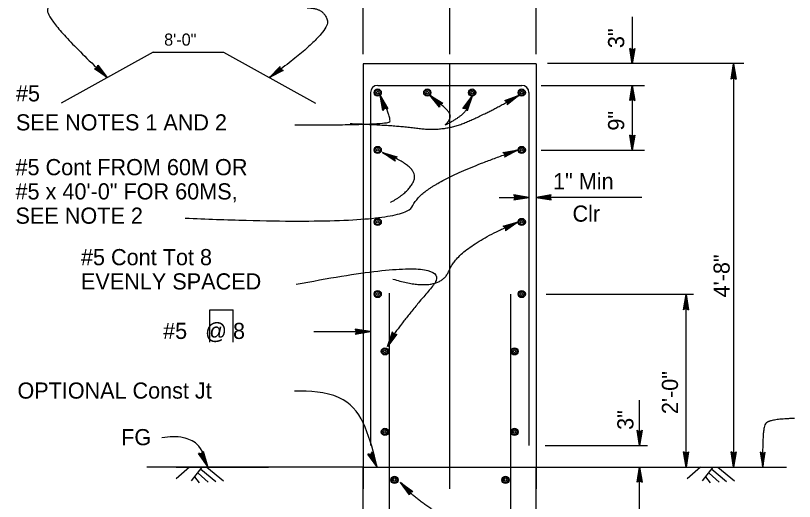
# Model space of a CAD drawing. Extents: x -893 to 867, y -474 to 712.
# Drawn here: x -155.7 to 182.3, y 305.8 to 516.7 of the extents above; entities that cross this region are included whole.
import ezdxf

# ---------------------------------------------------------------- set-up
doc = ezdxf.new("R2010")
doc.units = 0
for name, color, linetype in [('str_Concrete-A', 7, 'Continuous'), ('str_Grades-Finish-Grade-A', 7, 'Continuous'), ('str_Misc-Steel-A', 7, 'Continuous'), ('str_Reinforcement-A', 7, 'Continuous'), ('str_Reinforcement-E', 7, 'Continuous'), ('str_Text-A', 7, 'Continuous')]:
    doc.layers.add(name, color=color, linetype=linetype)

msp = doc.modelspace()

# ---------------------------------------------------------------- linework, layer by layer
at = {"layer": 'str_Concrete-A'}
for p, q in [((70.18, 495.74), (-4.82, 495.74)), ((-4.82, 495.74), (-4.82, 320.74)), ((70.18, 495.74), (70.18, 320.74)), ((-4.82, 320.74), (70.18, 320.74)), ((-4.82, 245.74), (-4.82, 320.74)), ((-4.82, 320.74), (-4.82, 311.36)), ((70.18, 245.74), (70.18, 320.85)), ((70.18, 320.74), (70.18, 311.36))]:
    msp.add_line(p, q, dxfattribs=at)
at = {"layer": 'str_Grades-Finish-Grade-A'}
for p, q in [((-4.82, 320.74), (-98.73, 320.74)), ((-80.28, 320.75), (-85.98, 315.68)), ((-85.98, 320.74), (-45.98, 320.74)), ((-74.87, 320.71), (-79.57, 314.73)), ((-76.51, 318.16), (-72.11, 314.16)), ((-75.33, 319.81), (-68.89, 314.51)), ((-72.68, 320.69), (-65.47, 314.76)), ((70.18, 320.74), (178.8, 320.74)), ((141.46, 320.75), (135.76, 315.68)), ((135.76, 320.74), (175.76, 320.74)), ((146.87, 320.71), (142.17, 314.73)), ((145.23, 318.16), (149.63, 314.16)), ((146.41, 319.81), (152.85, 314.51)), ((149.06, 320.69), (156.27, 314.76)), ((-78.07, 316.45), (-76.01, 313.92)), ((143.67, 316.45), (145.73, 313.92))]:
    msp.add_line(p, q, dxfattribs=at)
at = {"layer": 'str_Misc-Steel-A'}
msp.add_line((32.68, 311.36), (32.68, 495.74), dxfattribs=at)
at = {"layer": 'str_Reinforcement-A'}
for centre, radius in [((1.43, 483.24), 1.57), ((1.43, 483.24), 1.17), ((1.43, 483.24), 0.582), ((22.96, 483.24), 1.57), ((22.96, 483.24), 1.17), ((22.96, 483.24), 0.582), ((42.39, 483.24), 1.57), ((42.39, 483.24), 1.17), ((42.39, 483.24), 0.582), ((63.93, 483.24), 1.57), ((63.93, 483.24), 1.17), ((63.93, 483.24), 0.582), ((1.43, 458.35), 1.57), ((63.93, 458.35), 1.57), ((1.43, 458.35), 1.17), ((1.43, 458.35), 0.582), ((63.93, 458.35), 1.17), ((63.93, 458.35), 0.582), ((1.43, 427.1), 1.57), ((1.43, 427.1), 1.17), ((1.43, 427.1), 0.582), ((63.93, 427.1), 1.57), ((63.93, 427.1), 1.17), ((63.93, 427.1), 0.582), ((1.43, 395.85), 1.57), ((1.43, 395.85), 1.17), ((1.43, 395.85), 0.582), ((63.93, 395.85), 1.57), ((63.93, 395.85), 1.17), ((63.93, 395.85), 0.582), ((4.56, 370.97), 1.57), ((4.56, 370.97), 1.17), ((60.8, 370.97), 1.57), ((60.8, 370.97), 1.17), ((4.56, 370.97), 0.582), ((60.8, 370.97), 0.582), ((4.56, 335.99), 1.57), ((4.56, 335.99), 1.17), ((4.56, 335.99), 0.582), ((60.8, 335.99), 1.57), ((60.8, 335.99), 1.17), ((60.8, 335.99), 0.582), ((8.73, 315.17), 1.57), ((8.73, 315.17), 1.17), ((8.73, 315.17), 0.582), ((56.9, 315.17), 1.57), ((56.9, 315.17), 1.17), ((56.9, 315.17), 0.582)]:
    msp.add_circle(centre, radius, dxfattribs=at)
at = {"layer": 'str_Reinforcement-E'}
for p, q in [((1.43, 486.36), (63.93, 486.36)), ((-1.7, 483.24), (-1.7, 330.11)), ((67.05, 483.24), (67.05, 330.11)), ((6.35, 396.25), (6.35, 260.03)), ((59.01, 395.83), (59.01, 260.03))]:
    msp.add_line(p, q, dxfattribs=at)
for centre, start, end in [((1.43, 483.24), 90, 180), ((63.93, 483.24), 0, 90)]:
    msp.add_arc(centre, 3.13, start, end, dxfattribs=at)
at = {"layer": 'str_Text-A'}
for p, q in [((-4.82, 499.9), (-4.82, 532.5)), ((32.68, 499.9), (32.68, 532.5)), ((70.18, 499.9), (70.18, 532.5)), ((111.91, 516.07), (111.91, 495.74)), ((-96.02, 500.86), (-135.95, 478.65)), ((-96.02, 500.86), (-65.56, 500.86)), ((-65.56, 500.86), (-25.63, 478.65)), ((111.36, 501.99), (110.81, 502.33)), ((111.91, 495.74), (110.81, 502.33)), ((111.91, 495.74), (111.08, 502.16)), ((111.36, 501.99), (111.91, 495.74)), ((111.91, 501.65), (111.36, 501.99)), ((111.63, 501.82), (111.91, 495.74)), ((113.01, 502.33), (111.91, 495.74)), ((112.73, 502.16), (111.91, 495.74)), ((111.91, 495.74), (112.46, 501.99)), ((112.46, 501.99), (111.91, 501.65)), ((111.91, 495.74), (112.18, 501.82)), ((111.91, 501.65), (111.91, 495.74)), ((112.46, 501.99), (113.01, 502.33)), ((-120.88, 493.7), (-121.5, 493.54)), ((-115.99, 489.76), (-121.5, 493.54)), ((-115.99, 489.76), (-121.19, 493.62)), ((-120.25, 493.86), (-120.88, 493.7)), ((-120.88, 493.7), (-115.99, 489.76)), ((-120.56, 493.78), (-115.99, 489.76)), ((-120.11, 494.5), (-120.25, 493.86)), ((-120.25, 493.86), (-115.99, 489.76)), ((-115.99, 489.76), (-120.18, 494.18)), ((-120.11, 494.5), (-119.97, 495.13)), ((-115.99, 489.76), (-120.11, 494.5)), ((-120.04, 494.81), (-115.99, 489.76)), ((-119.97, 495.13), (-115.99, 489.76)), ((-45.6, 489.76), (-40.97, 494.59)), ((-45.6, 489.76), (-40.94, 494.26)), ((-40.91, 493.94), (-45.6, 489.76)), ((-40.88, 493.62), (-45.6, 489.76)), ((-40.91, 493.94), (-40.97, 494.59)), ((-40.85, 493.3), (-40.91, 493.94)), ((160.34, 495.85), (75.18, 495.85)), ((154.79, 489.14), (155.89, 495.74)), ((155.07, 489.31), (155.89, 495.74)), ((155.89, 495.74), (155.34, 489.48)), ((155.89, 495.74), (155.62, 489.65)), ((155.89, 489.82), (155.89, 495.74)), ((155.89, 495.74), (156.99, 489.14)), ((156.44, 489.48), (155.89, 495.74)), ((156.17, 489.65), (155.89, 495.74)), ((155.89, 495.74), (156.72, 489.31)), ((155.89, 495.74), (155.89, 320.74)), ((-40.85, 493.3), (-45.6, 489.76)), ((-45.6, 489.76), (-40.55, 493.18)), ((-45.6, 489.76), (-40.25, 493.06)), ((-39.95, 492.94), (-45.6, 489.76)), ((-39.65, 492.82), (-45.6, 489.76)), ((-40.25, 493.06), (-40.85, 493.3)), ((-40.25, 493.06), (-39.65, 492.82)), ((155.34, 489.48), (154.79, 489.14)), ((155.34, 489.48), (155.89, 489.82)), ((155.89, 489.82), (156.44, 489.48)), ((156.44, 489.48), (156.99, 489.14)), ((72.31, 486.36), (117.17, 486.36)), ((110.81, 479.77), (111.91, 486.36)), ((111.08, 479.94), (111.91, 486.36)), ((111.91, 486.36), (111.36, 480.11)), ((111.91, 486.36), (111.63, 480.28)), ((111.91, 486.36), (111.91, 458.24)), ((111.91, 480.44), (111.91, 486.36)), ((111.91, 486.36), (113.01, 479.77)), ((112.46, 480.11), (111.91, 486.36)), ((112.18, 480.28), (111.91, 486.36)), ((111.91, 486.36), (112.73, 479.94)), ((4.51, 476.55), (2.54, 482.13)), ((3.7, 475.54), (2.54, 482.13)), ((2.54, 482.13), (5.78, 476.28)), ((5.15, 476.41), (2.54, 482.13)), ((2.54, 482.13), (4.11, 476.04)), ((3.91, 475.79), (2.54, 482.13)), ((2.54, 482.13), (4.31, 476.3)), ((4.83, 476.48), (2.54, 482.13)), ((2.54, 482.13), (5.46, 476.34)), ((28.51, 478.21), (24.07, 482.13)), ((28.29, 476.93), (24.07, 482.13)), ((24.07, 482.13), (29.74, 478.59)), ((29.13, 478.4), (24.07, 482.13)), ((24.07, 482.13), (28.4, 477.57)), ((28.34, 477.25), (24.07, 482.13)), ((24.07, 482.13), (28.45, 477.89)), ((28.82, 478.3), (24.07, 482.13)), ((24.07, 482.13), (29.43, 478.49)), ((38.32, 476.36), (42.39, 481.67)), ((38.64, 476.38), (42.39, 481.67)), ((42.39, 481.67), (38.96, 476.4)), ((42.39, 481.67), (39.29, 476.42)), ((39.61, 476.44), (42.39, 481.67)), ((39.77, 476.16), (42.39, 481.67)), ((39.94, 475.89), (42.39, 481.67)), ((42.39, 481.67), (40.1, 475.61)), ((42.39, 481.67), (40.26, 475.33)), ((56.53, 479.84), (62.82, 482.13)), ((56.81, 479.69), (62.82, 482.13)), ((62.82, 482.13), (57.1, 479.53)), ((62.82, 482.13), (57.38, 479.37)), ((62.82, 482.13), (57.61, 477.92)), ((62.82, 482.13), (57.63, 478.25)), ((57.64, 478.57), (62.82, 482.13)), ((57.65, 478.89), (62.82, 482.13)), ((57.66, 479.22), (62.82, 482.13)), ((111.36, 480.11), (110.81, 479.77)), ((111.36, 480.11), (111.91, 480.44)), ((111.91, 480.44), (112.46, 480.11)), ((112.46, 480.11), (113.01, 479.77)), ((28.4, 477.57), (28.29, 476.93)), ((28.4, 477.57), (28.51, 478.21)), ((28.51, 478.21), (29.13, 478.4)), ((29.13, 478.4), (29.74, 478.59)), ((57.1, 479.53), (56.53, 479.84)), ((57.1, 479.53), (57.66, 479.22)), ((57.64, 478.57), (57.61, 477.92)), ((57.66, 479.22), (57.64, 478.57)), ((4.11, 476.04), (3.7, 475.54)), ((4.11, 476.04), (4.51, 476.55)), ((4.51, 476.55), (5.15, 476.41)), ((5.15, 476.41), (5.78, 476.28)), ((38.96, 476.4), (38.32, 476.36)), ((38.96, 476.4), (39.61, 476.44)), ((39.61, 476.44), (39.94, 475.89)), ((39.94, 475.89), (40.26, 475.33)), ((111.36, 464.49), (110.81, 464.83)), ((111.91, 458.24), (110.81, 464.83)), ((111.91, 458.24), (111.08, 464.66)), ((111.36, 464.49), (111.91, 458.24)), ((111.91, 464.15), (111.36, 464.49)), ((111.63, 464.32), (111.91, 458.24)), ((113.01, 464.83), (111.91, 458.24)), ((112.73, 464.66), (111.91, 458.24)), ((111.91, 458.24), (112.46, 464.49)), ((112.46, 464.49), (111.91, 464.15)), ((111.91, 458.24), (112.18, 464.32)), ((111.91, 464.15), (111.91, 458.24)), ((112.46, 464.49), (113.01, 464.83)), ((8.8, 454.74), (3.45, 457.27)), ((8.94, 453.45), (3.45, 457.27)), ((3.45, 457.27), (9.88, 455.44)), ((9.34, 455.09), (3.45, 457.27)), ((3.45, 457.27), (8.87, 454.1)), ((8.9, 453.77), (3.45, 457.27)), ((3.45, 457.27), (8.83, 454.42)), ((9.07, 454.92), (3.45, 457.27)), ((3.45, 457.27), (9.61, 455.27)), ((55.76, 457.26), (62.36, 458.35)), ((56.26, 456.85), (55.76, 457.26)), ((56.01, 457.05), (62.36, 458.35)), ((62.36, 458.35), (56.26, 456.85)), ((56.26, 456.85), (56.76, 456.44)), ((62.36, 458.35), (56.47, 455.17)), ((62.36, 458.35), (56.51, 456.64)), ((62.36, 458.35), (56.54, 455.49)), ((56.61, 455.81), (62.36, 458.35)), ((56.76, 456.44), (56.61, 455.81)), ((56.68, 456.12), (62.36, 458.35)), ((56.76, 456.44), (62.36, 458.35)), ((72.31, 458.24), (117.17, 458.24)), ((8.8, 454.74), (9.34, 455.09)), ((8.87, 454.1), (8.8, 454.74)), ((8.87, 454.1), (8.94, 453.45)), ((9.34, 455.09), (9.88, 455.44)), ((56.61, 455.81), (56.47, 455.17)), ((54.1, 437.76), (67.05, 437.76)), ((60.8, 438.31), (60.46, 438.86)), ((67.05, 437.76), (60.46, 438.86)), ((60.46, 436.66), (67.05, 437.76)), ((60.8, 437.21), (60.46, 436.66)), ((67.05, 437.76), (60.63, 438.59)), ((60.63, 436.94), (67.05, 437.76)), ((60.8, 438.31), (67.05, 437.76)), ((61.14, 437.76), (60.8, 438.31)), ((67.05, 437.76), (60.8, 437.21)), ((60.8, 437.21), (61.14, 437.76)), ((60.97, 438.04), (67.05, 437.76)), ((67.05, 437.76), (60.97, 437.49)), ((61.14, 437.76), (67.05, 437.76)), ((76.77, 438.86), (70.18, 437.76)), ((76.6, 438.59), (70.18, 437.76)), ((70.18, 437.76), (76.43, 438.31)), ((70.18, 437.76), (76.26, 438.04)), ((115.99, 437.76), (70.18, 437.76)), ((76.09, 437.76), (70.18, 437.76)), ((70.18, 437.76), (76.77, 436.66)), ((76.43, 437.21), (70.18, 437.76)), ((76.26, 437.49), (70.18, 437.76)), ((70.18, 437.76), (76.6, 436.94)), ((76.43, 438.31), (76.09, 437.76)), ((76.09, 437.76), (76.43, 437.21)), ((76.43, 438.31), (76.77, 438.86)), ((76.43, 437.21), (76.77, 436.66)), ((55.91, 425.33), (62.36, 427.1)), ((56.18, 425.15), (62.36, 427.1)), ((62.36, 427.1), (56.45, 424.98)), ((62.36, 427.1), (56.71, 424.8)), ((62.36, 427.1), (56.83, 423.33)), ((62.36, 427.1), (56.87, 423.65)), ((56.91, 423.97), (62.36, 427.1)), ((56.95, 424.3), (62.36, 427.1)), ((56.98, 424.62), (62.36, 427.1)), ((56.45, 424.98), (55.91, 425.33)), ((56.45, 424.98), (56.98, 424.62)), ((56.91, 423.97), (56.83, 423.33)), ((56.98, 424.62), (56.91, 423.97)), ((74.48, 395.74), (138.42, 395.74)), ((134.14, 389.03), (135.24, 395.63)), ((134.42, 389.2), (135.24, 395.63)), ((135.24, 395.63), (134.69, 389.37)), ((135.24, 395.63), (134.97, 389.54)), ((135.24, 320.74), (135.24, 395.63)), ((135.24, 389.71), (135.24, 395.63)), ((135.24, 395.63), (136.35, 389.03)), ((135.79, 389.37), (135.24, 395.63)), ((135.52, 389.54), (135.24, 395.63)), ((135.24, 395.63), (136.07, 389.2)), ((-71.37, 389.04), (-61.31, 389.04)), ((-71.37, 374.96), (-71.37, 389.04)), ((-61.31, 374.96), (-61.31, 389.04)), ((134.69, 389.37), (134.14, 389.03)), ((134.69, 389.37), (135.24, 389.71)), ((135.24, 389.71), (135.79, 389.37)), ((135.79, 389.37), (136.35, 389.03)), ((-26.34, 379.53), (-1.7, 379.53)), ((-7.96, 380.08), (-8.3, 380.63)), ((-1.7, 379.53), (-8.3, 380.63)), ((-8.3, 378.43), (-1.7, 379.53)), ((-7.96, 378.98), (-8.3, 378.43)), ((-1.7, 379.53), (-8.13, 380.36)), ((-8.13, 378.7), (-1.7, 379.53)), ((-7.96, 380.08), (-1.7, 379.53)), ((-7.62, 379.53), (-7.96, 380.08)), ((-1.7, 379.53), (-7.96, 378.98)), ((-7.96, 378.98), (-7.62, 379.53)), ((-7.79, 379.81), (-1.7, 379.53)), ((-1.7, 379.53), (-7.79, 379.26)), ((-7.62, 379.53), (-1.7, 379.53)), ((5.66, 373.04), (7.78, 379.39)), ((5.66, 373.04), (7.95, 379.11)), ((8.11, 378.83), (5.66, 373.04)), ((8.11, 378.83), (7.78, 379.39)), ((8.44, 378.27), (8.11, 378.83)), ((8.27, 378.55), (5.66, 373.04)), ((9.73, 378.35), (5.66, 373.04)), ((9.41, 378.33), (5.66, 373.04)), ((5.66, 373.04), (9.08, 378.31)), ((5.66, 373.04), (8.76, 378.29)), ((8.44, 378.27), (5.66, 373.04)), ((9.08, 378.31), (8.44, 378.27)), ((9.08, 378.31), (9.73, 378.35)), ((115.08, 330.11), (115.08, 349.76)), ((114.53, 336.37), (113.98, 336.71)), ((115.08, 330.11), (113.98, 336.71)), ((115.08, 330.11), (114.26, 336.54)), ((114.53, 336.37), (115.08, 330.11)), ((115.08, 336.03), (114.53, 336.37)), ((114.81, 336.2), (115.08, 330.11)), ((116.18, 336.71), (115.08, 330.11)), ((115.91, 336.54), (115.08, 330.11)), ((115.08, 330.11), (115.63, 336.37)), ((115.63, 336.37), (115.08, 336.03)), ((115.08, 330.11), (115.36, 336.2)), ((115.08, 336.03), (115.08, 330.11)), ((115.63, 336.37), (116.18, 336.71)), ((74.12, 330.11), (118.48, 330.11)), ((-75.71, 326.57), (-76.35, 326.63)), ((-72.47, 321.19), (-76.35, 326.63)), ((-72.47, 321.19), (-76.03, 326.6)), ((-75.71, 326.57), (-72.47, 321.19)), ((-75.06, 326.51), (-75.71, 326.57)), ((-75.39, 326.54), (-72.47, 321.19)), ((-74.72, 327.05), (-75.06, 326.51)), ((-75.06, 326.51), (-72.47, 321.19)), ((-72.47, 321.19), (-74.89, 326.78)), ((-74.72, 327.05), (-74.37, 327.6)), ((-72.47, 321.19), (-74.72, 327.05)), ((-74.54, 327.33), (-72.47, 321.19)), ((-74.37, 327.6), (-72.47, 321.19)), ((-2.21, 326.3), (-2.86, 326.35)), ((1.1, 320.95), (-2.86, 326.35)), ((1.1, 320.95), (-2.53, 326.32)), ((-2.21, 326.3), (1.1, 320.95)), ((-1.57, 326.24), (-2.21, 326.3)), ((-1.89, 326.27), (1.1, 320.95)), ((-1.23, 326.79), (-1.57, 326.24)), ((-1.57, 326.24), (1.1, 320.95)), ((1.1, 320.95), (-1.4, 326.52)), ((-1.23, 326.79), (-0.89, 327.34)), ((1.1, 320.95), (-1.23, 326.79)), ((-1.06, 327.07), (1.1, 320.95)), ((-0.89, 327.34), (1.1, 320.95)), ((134.69, 326.99), (134.14, 327.33)), ((135.24, 320.74), (134.14, 327.33)), ((135.24, 320.74), (134.42, 327.16)), ((134.69, 326.99), (135.24, 320.74)), ((135.24, 326.66), (134.69, 326.99)), ((134.97, 326.83), (135.24, 320.74)), ((136.34, 327.33), (135.24, 320.74)), ((136.07, 327.16), (135.24, 320.74)), ((135.24, 320.74), (135.79, 326.99)), ((135.79, 326.99), (135.24, 326.66)), ((135.24, 320.74), (135.52, 326.83)), ((135.24, 326.66), (135.24, 320.74)), ((135.79, 326.99), (136.34, 327.33)), ((155.34, 326.99), (154.79, 327.33)), ((155.89, 320.74), (154.79, 327.33)), ((155.89, 320.74), (155.07, 327.16)), ((155.34, 326.99), (155.89, 320.74)), ((155.89, 326.66), (155.34, 326.99)), ((155.62, 326.83), (155.89, 320.74)), ((156.99, 327.33), (155.89, 320.74)), ((156.72, 327.16), (155.89, 320.74)), ((155.89, 320.74), (156.44, 326.99)), ((156.44, 326.99), (155.89, 326.66)), ((155.89, 320.74), (156.17, 326.83)), ((155.89, 326.66), (155.89, 320.74)), ((156.44, 326.99), (156.99, 327.33)), ((167.93, 326.84), (167.38, 327.18)), ((167.38, 327.18), (168.53, 320.59)), ((167.65, 327.01), (168.53, 320.59)), ((168.53, 320.59), (167.93, 326.84)), ((167.93, 326.84), (168.48, 326.51)), ((168.53, 320.59), (168.21, 326.68)), ((168.48, 326.51), (169.03, 326.85)), ((168.48, 326.51), (168.53, 320.59)), ((168.53, 320.59), (169.58, 327.2)), ((168.53, 320.59), (169.31, 327.02)), ((169.03, 326.85), (168.53, 320.59)), ((168.76, 326.68), (168.53, 320.59)), ((169.03, 326.85), (169.58, 327.2)), ((113.98, 314.14), (115.08, 320.74)), ((113.98, 314.14), (115.08, 320.74)), ((114.26, 314.31), (115.08, 320.74)), ((114.26, 314.31), (115.08, 320.74)), ((115.08, 320.74), (114.53, 314.48)), ((115.08, 320.74), (114.53, 314.48)), ((115.08, 320.74), (114.81, 314.65)), ((115.08, 320.74), (114.81, 314.65)), ((115.08, 245.74), (115.08, 320.74)), ((115.08, 314.82), (115.08, 320.74)), ((115.08, 320.74), (116.18, 314.14)), ((115.63, 314.48), (115.08, 320.74)), ((115.36, 314.65), (115.08, 320.74)), ((115.08, 320.74), (115.91, 314.31)), ((115.08, 310.21), (115.08, 320.74)), ((115.08, 314.82), (115.08, 320.74)), ((115.63, 314.48), (115.08, 320.74)), ((115.36, 314.65), (115.08, 320.74)), ((115.08, 320.74), (115.91, 314.31)), ((114.53, 314.48), (113.98, 314.14)), ((114.53, 314.48), (113.98, 314.14)), ((114.53, 314.48), (115.08, 314.82)), ((114.53, 314.48), (115.08, 314.82)), ((115.08, 314.82), (115.63, 314.48)), ((115.08, 314.82), (115.63, 314.48)), ((115.63, 314.48), (116.18, 314.14)), ((115.63, 314.48), (116.18, 314.14)), ((15.48, 309.89), (11.25, 314.03)), ((15.2, 308.63), (11.25, 314.03)), ((11.25, 314.03), (16.74, 310.21)), ((16.11, 310.05), (11.25, 314.03)), ((11.25, 314.03), (15.34, 309.26)), ((15.27, 308.95), (11.25, 314.03)), ((11.25, 314.03), (15.41, 309.58)), ((15.8, 309.97), (11.25, 314.03)), ((11.25, 314.03), (16.42, 310.13)), ((15.34, 309.26), (15.2, 308.63)), ((15.34, 309.26), (15.48, 309.89)), ((15.48, 309.89), (16.11, 310.05)), ((16.11, 310.05), (16.74, 310.21))]:
    msp.add_line(p, q, dxfattribs=at)
for points in [[(-130.6, 527.33), (-138.94, 523.85), (-144.49, 516.24), (-115.99, 489.76)], [(-29.2, 520.01), (-21.68, 520.01), (-19.16, 508.96), (-45.6, 489.76)], [(-34.53, 469.19), (5.83, 469.19), (7.48, 472.03), (2.54, 482.13)], [(-10.52, 469.82), (8.61, 469.17), (30, 466.29), (49.33, 474.34), (62.82, 482.13)], [(30.68, 469.19), (32.95, 471.28), (32.95, 475.2), (24.07, 482.13)], [(30.68, 469.19), (38.1, 472.89), (41.45, 478.46), (42.39, 481.67)], [(-82.09, 428.77), (13.43, 424.55), (20.21, 444), (62.36, 458.35)], [(7, 435.62), (16.09, 440.58), (18.61, 451.33), (3.45, 457.27)], [(8.06, 402.33), (28.53, 396.02), (36.49, 416.32), (62.36, 427.1)], [(-33.92, 400.08), (38, 414.01), (11.95, 383.73), (6.74, 375.8)], [(182.27, 341.82), (171.27, 341.62), (168.2, 337.6), (168.53, 320.59)], [(-53.32, 287.04), (55.79, 287.31), (20, 303.69), (11.25, 314.03)]]:
    msp.add_open_spline(points, degree=2, dxfattribs=at)
for points in [[(1.1, 320.95), (-13.52, 349.98), (-32.09, 353.7), (-34.64, 353.7)], [(-72.47, 321.19), (-77.11, 330.71), (-82.91, 333.49), (-92.19, 333.49)]]:
    msp.add_spline(points, degree=3, dxfattribs=at)

# ---------------------------------------------------------------- texts
for s, height, p in [('3"', 7.02, (108.4, 502.55)), ('9"', 7.02, (108.4, 466.75)), ('4\'-8"', 7, (154.16, 394.38)), ('2\'-0"', 7, (131.74, 343.75)), ('3"', 7.02, (112.42, 336.89))]:
    msp.add_text(s, height=height, rotation=90, dxfattribs=at).set_placement(p)
for s, height, p in [('8\'-0"', 5.265, (-91.26, 503.62)), ('#5', 7, (-155.56, 479.43)), ('SEE NOTES 1 AND 2', 7, (-155.56, 466.83)), ('#5 Cont FROM 60M OR', 7.02, (-155.77, 447.4)), ('1" Min', 7.02, (77.53, 441.27)), ('#5 x 40\'-0" FOR 60MS,', 7.02, (-155.77, 436.87)), ('SEE NOTE 2', 7.02, (-155.77, 426.34)), ('Clr', 7.02, (85.97, 427.23)), ('#5 Cont Tot 8', 7.02, (-127.37, 408.34)), ('EVENLY SPACED', 7.02, (-127.37, 397.81)), ('#5   @ 8', 7, (-91.69, 376.34)), ('OPTIONAL Const Jt', 7, (-154.9, 350.45)), ('FG', 7, (-109.9, 330.24))]:
    msp.add_text(s, height=height, dxfattribs=at).set_placement(p)

doc.saveas('drawing.dxf')
